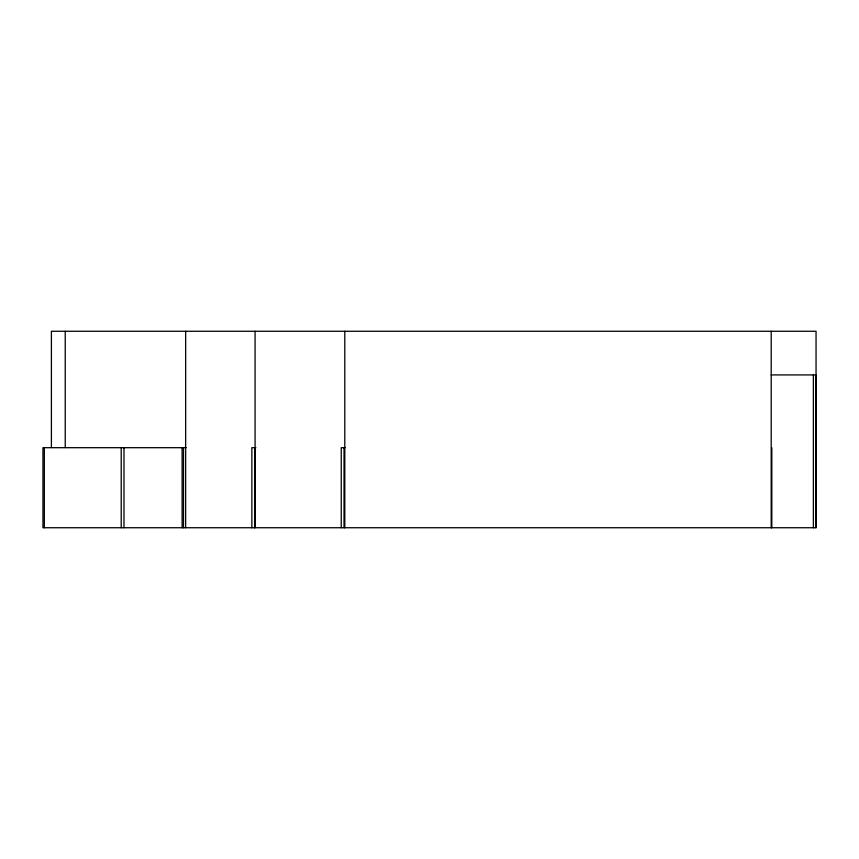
<?xml version="1.0" encoding="UTF-8"?>
<svg xmlns="http://www.w3.org/2000/svg" width="859" height="859" viewBox="0 0 859 859"><rect width="100%" height="100%" fill="white"/><g stroke="black" fill="none" stroke-linecap="round" stroke-linejoin="round"><path stroke-width="1.29" d="M771.199 374.921L815.889 374.921L815.889 527.737M186.156 447.689L42.95 447.689L42.95 527.737L816.05 527.737L816.05 331.263L51.4 331.263L51.4 447.539M255.885 447.689L251.859 447.689L251.859 527.737M345.146 447.689L341.248 447.689L341.248 527.737M813.366 374.921L813.366 527.737M771.811 447.689L771.811 527.737M771.199 331.263L771.199 527.737M344.792 331.263L344.792 527.737M344.029 447.689L344.029 527.737M255.08 331.263L255.08 527.737M254.629 447.689L254.629 527.737M185.651 331.263L185.651 527.737M183.504 447.689L183.504 527.737M182.119 447.689L182.119 527.737M123.986 447.689L123.986 527.737M121.216 447.689L121.216 527.737M65.23 331.263L65.23 447.539M44.335 447.689L44.335 527.737"/></g></svg>
